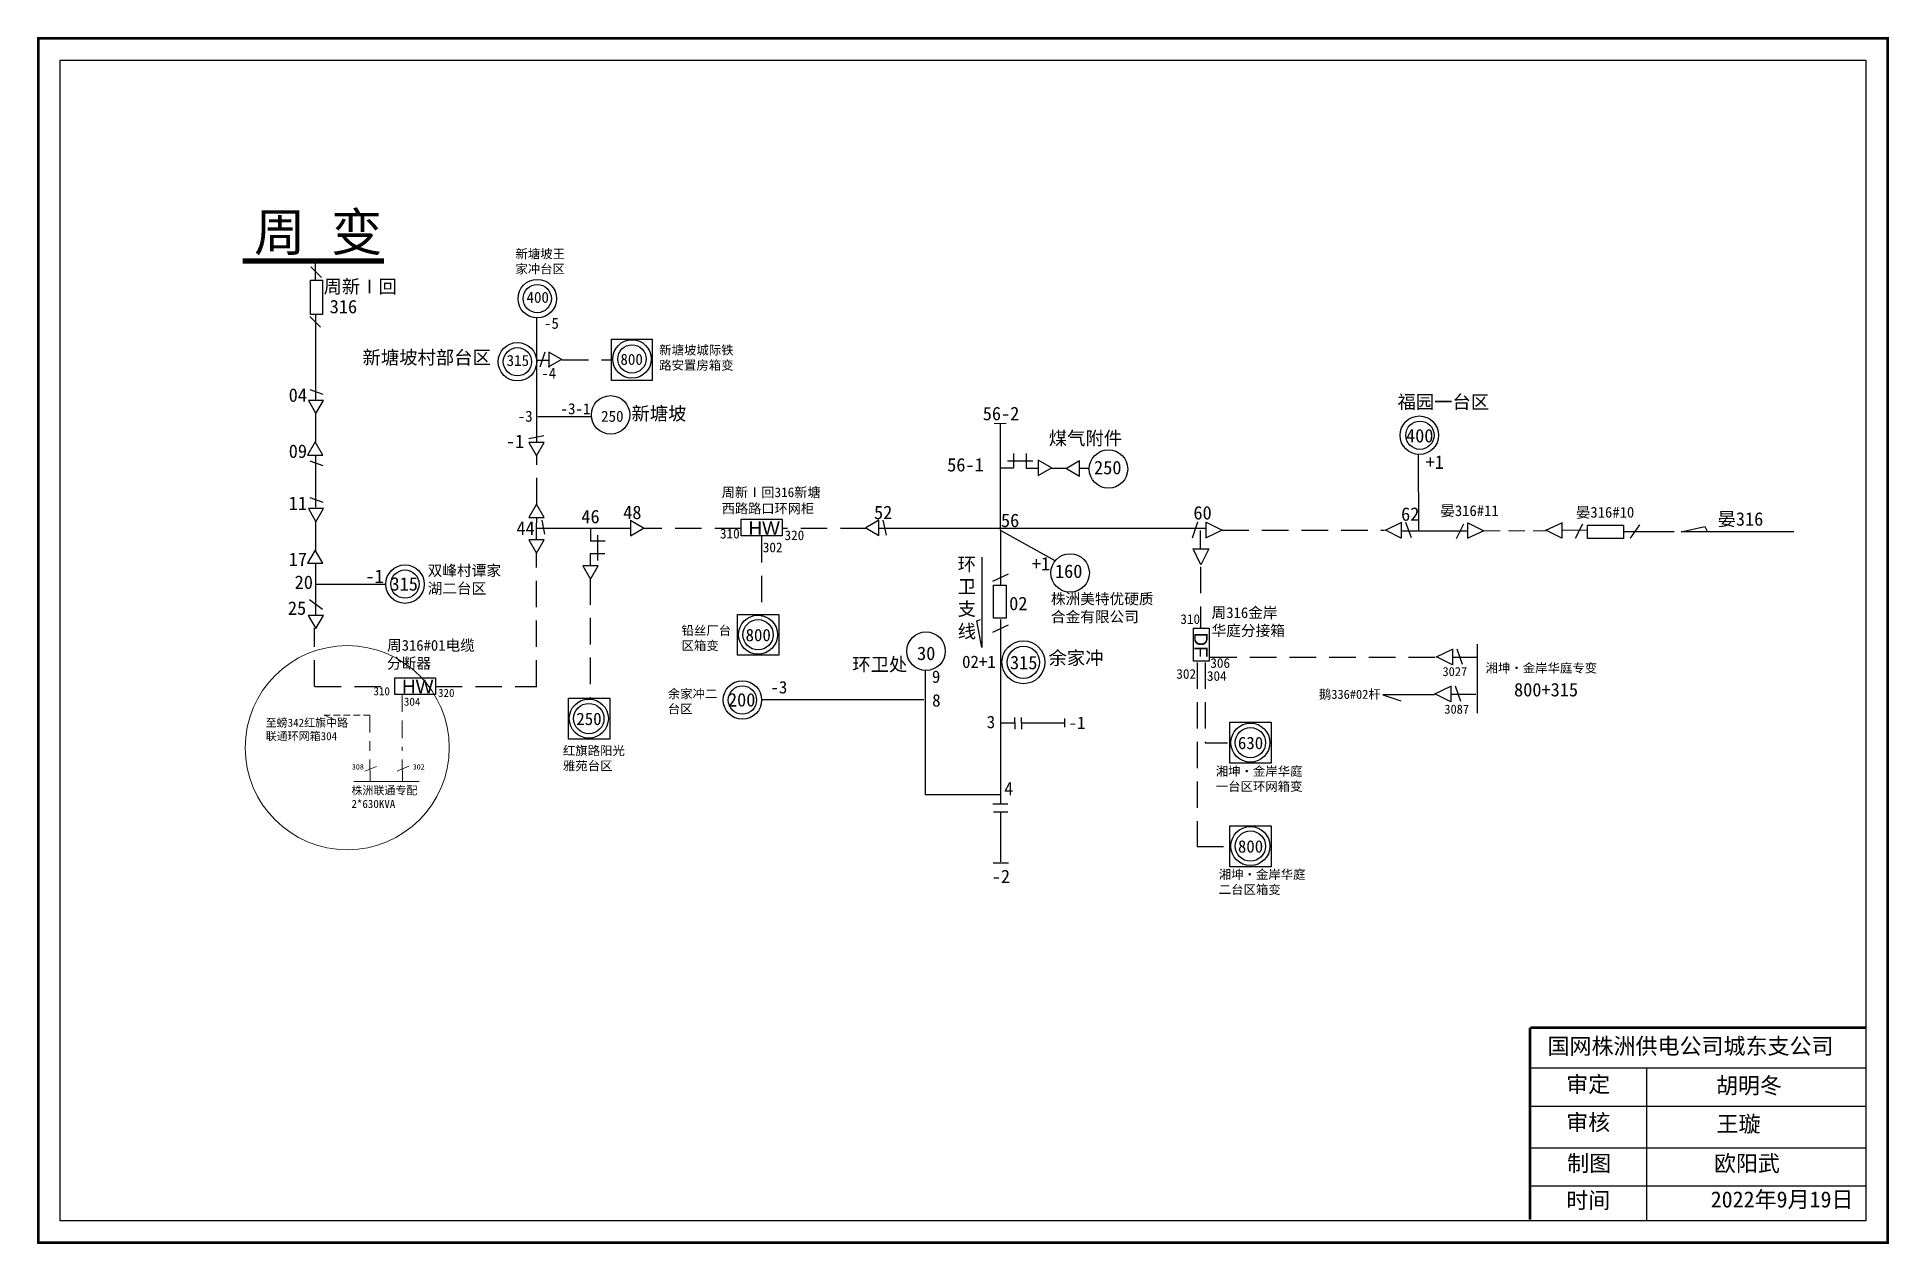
# Model space of a CAD drawing. Extents: x 528 to 872, y 0 to 224.
import ezdxf

# ---------------------------------------------------------------- set-up
doc = ezdxf.new("R2010")
doc.units = 0
doc.header["$LTSCALE"] = 0.774411
doc.linetypes.add('ACAD_ISO02W100', pattern=[15, 12, -3])
doc.linetypes.add('DASHED2', pattern=[9.525, 6.35, -3.175])
doc.layers.get('0').update_dxf_attribs({"linetype": 'CONTINUOUS'})
doc.layers.add('0-RefEdit0', color=7, linetype='CONTINUOUS')
doc.layers.add('Layer2', color=1, linetype='CONTINUOUS')
doc.styles.add('SimSun_txtstyle_3.00_0_0', font='simsun.ttc', dxfattribs={"height": 3})
doc.styles.get("Standard").update_dxf_attribs({"font": 'simkai_0.ttf', "height": 2.5})
doc.styles.add('仿宋_txtstyle_1.00_0_0', font='simsun.ttc', dxfattribs={"height": 1})
doc.styles.add('仿宋_txtstyle_1.50_0_0', font='simsun.ttc', dxfattribs={"height": 1.5})
doc.styles.add('仿宋_txtstyle_150.00_0_0150', font='simsun.ttc', dxfattribs={"height": 150})
doc.styles.add('字体', font='', dxfattribs={"height": 2.5})
doc.styles.add('宋体_txtstyle_2.00_0_0', font='SIMSUN.TTC', dxfattribs={"height": 2})
doc.styles.add('宋体_txtstyle_200.00_0_0200', font='SIMSUN.TTC', dxfattribs={"height": 200})
doc.styles.get('字体').set_extended_font_data('SimSun')

msp = doc.modelspace()

# ---------------------------------------------------------------- linework, layer by layer
at = {"linetype": 'Continuous'}
for p, q in [((580.47, 179.6), (578.49, 181.58)), ((580.25, 170.37), (578.27, 172.35)), ((579.36, 172.7), (579.37, 156.85)), ((621.98, 165.74), (621.09, 162.95)), ((579.37, 154.41), (579.37, 148.91)), ((620.7, 153.72), (630.67, 153.72)), ((707.8, 152.41), (705.56, 152.44)), ((619.02, 149.64), (621.81, 150.22)), ((579.37, 146.55), (579.38, 136.88)), ((708.08, 145.51), (712.8, 145.51)), ((709.17, 146.89), (709.17, 144.18)), ((711.52, 146.89), (711.52, 144.14)), ((706.8, 144.18), (709.17, 144.18)), ((711.52, 144.14), (713.68, 144.14)), ((716.14, 144.11), (718.97, 144.11)), ((721.47, 144.11), (723.2, 144.11)), ((684.89, 134.46), (685.47, 131.67)), ((579.37, 134.3), (579.37, 128.8)), ((637.92, 132.91), (620.47, 132.91)), ((630.48, 132.93), (630.48, 130.57)), ((631.82, 131.66), (631.82, 126.94)), ((745.02, 132.91), (684.14, 132.91)), ((706.85, 132.53), (716.89, 126.99)), ((743.91, 132.56), (743.91, 129.26)), ((792.86, 133.7), (791.52, 131.02)), ((815, 133.72), (813.66, 131.04)), ((815.96, 131.04), (815.96, 133.53)), ((815.96, 133.53), (822.66, 133.53)), ((822.66, 131.04), (815.96, 131.04)), ((822.66, 133.53), (822.66, 131.04)), ((822.66, 132.38), (832.05, 132.38)), ((825.64, 133.62), (823.91, 131.14)), ((833.37, 132.29), (837.8, 133.27)), ((854.31, 132.29), (833.37, 132.29)), ((837.8, 133.27), (838.29, 132.29)), ((633.19, 128.22), (630.44, 128.22)), ((630.44, 128.22), (630.44, 126.05)), ((633.2, 130.57), (630.48, 130.57)), ((703.29, 127.56), (703.29, 110.76)), ((579.37, 126.44), (579.38, 116.77)), ((708.17, 124.43), (705.3, 123.09)), ((705.49, 122.37), (707.79, 122.37)), ((705.49, 116.25), (705.49, 122.37)), ((707.79, 122.37), (707.79, 116.25)), ((702.35, 115.73), (703.06, 115.97)), ((703.29, 110.76), (702.35, 115.73)), ((708.17, 114.91), (705.3, 113.57)), ((707.79, 116.25), (705.49, 116.25)), ((795.51, 98.6), (795.51, 111.38)), ((790.85, 108.98), (795.51, 108.98)), ((692.76, 106.47), (692.76, 83.38)), ((787.47, 102.01), (777.88, 102.01)), ((777.88, 102.01), (781.23, 100.85)), ((790.54, 102.09), (795.21, 102.09)), ((709.46, 96.75), (709.46, 97.76)), ((709.46, 96.77), (709.46, 95.59)), ((710.65, 96.75), (710.65, 97.76)), ((710.65, 96.77), (710.65, 95.59)), ((706.69, 83.39), (692.77, 83.39)), ((705.32, 81.69), (708.14, 81.69)), ((705.47, 80.2), (708.14, 80.2)), ((705.42, 70.73), (708.23, 70.73)), ((805.3, 32.59), (867.66, 32.59)), ((826.94, 32.59), (826.94, 4.25)), ((805.3, 25.49), (867.66, 25.49)), ((805.3, 17.74), (867.66, 17.74)), ((805.3, 10.64), (867.66, 10.64))]:
    msp.add_line(p, q, dxfattribs=at)
at = {"linetype": 'ACAD_ISO02W100'}
for p, q in [((579.33, 179.1), (579.33, 182.19)), ((578.44, 172.7), (578.44, 179.1)), ((578.44, 179.1), (580.65, 179.1)), ((580.65, 179.1), (580.65, 172.7)), ((580.65, 172.7), (578.44, 172.7))]:
    msp.add_line(p, q, dxfattribs=at)
for p, q in [((620.5, 148.86), (620.52, 172.03)), ((625.22, 164.29), (622.76, 165.7)), ((622.76, 165.7), (622.76, 162.87)), ((620.52, 164.24), (622.63, 164.24)), ((622.68, 162.98), (625.14, 164.4)), ((580.86, 156.74), (578.03, 156.74)), ((578.03, 156.74), (579.44, 154.28)), ((579.44, 154.28), (580.86, 156.74)), ((706.74, 132.59), (706.76, 152.42)), ((579.3, 149.01), (577.89, 146.56)), ((580.72, 146.56), (579.3, 149.01)), ((621.86, 148.9), (619.03, 148.9)), ((619.03, 148.9), (620.44, 146.44)), ((620.44, 146.44), (621.86, 148.9)), ((577.89, 146.56), (580.72, 146.56)), ((784.47, 146.65), (784.49, 132.6)), ((580.86, 136.63), (578.03, 136.63)), ((578.03, 136.63), (579.44, 134.18)), ((579.44, 134.18), (580.86, 136.63)), ((620.47, 137.43), (619.05, 134.97)), ((619.05, 134.97), (621.89, 134.97)), ((621.89, 134.97), (620.47, 137.43)), ((620.48, 132.91), (620.49, 134.97)), ((637.92, 134.38), (637.92, 131.55)), ((640.38, 132.96), (637.92, 134.38)), ((684.14, 134.45), (681.69, 133.04)), ((684.14, 131.62), (684.14, 134.45)), ((620.48, 130.8), (620.48, 132.91)), ((637.92, 131.55), (640.38, 132.96)), ((681.69, 133.04), (684.14, 131.62)), ((706.74, 132.59), (706.74, 122.46)), ((781.32, 132.5), (793.68, 132.51)), ((579.3, 128.9), (577.89, 126.45)), ((580.72, 126.45), (579.3, 128.9)), ((621.87, 130.81), (619.03, 130.81)), ((619.03, 130.81), (620.45, 128.35)), ((620.45, 128.35), (621.87, 130.81)), ((577.89, 126.45), (580.72, 126.45)), ((577.99, 116.76), (579.4, 114.3)), ((580.82, 116.76), (577.99, 116.76)), ((579.4, 114.3), (580.82, 116.76)), ((706.74, 116.01), (706.74, 81.69)), ((692.51, 101.06), (662.49, 101.07)), ((706.74, 80.05), (706.74, 70.95))]:
    msp.add_line(p, q)
at = {"linetype": 'DASHED2'}
for p, q in [((625.19, 164.27), (634.28, 164.26)), ((578.29, 158.77), (580.7, 157.89)), ((578.29, 145.52), (580.7, 144.65)), ((620.49, 137.4), (620.5, 146.48)), ((578.29, 138.66), (580.7, 137.79)), ((621.42, 134.47), (621.92, 131.84)), ((658.53, 132.91), (640.28, 132.91)), ((662.33, 131.48), (662.33, 116.57)), ((681.91, 132.91), (666.13, 132.91)), ((748.02, 132.6), (778.2, 132.6)), ((620.48, 103.53), (620.48, 128.42)), ((743.97, 125.78), (743.97, 114.48)), ((630.45, 123.66), (630.45, 101.49)), ((578.25, 119.73), (580.66, 117.91)), ((579.19, 103.51), (579.19, 114.4)), ((743.33, 108.01), (743.33, 73.75)), ((744.81, 108.01), (744.81, 93.07)), ((745.79, 108.97), (787.79, 108.97)), ((579.21, 103.53), (593.82, 103.53)), ((601.71, 103.53), (620.53, 103.53)), ((744.81, 93.07), (749, 93.07)), ((743.33, 73.75), (749.27, 73.75))]:
    msp.add_line(p, q, dxfattribs=at)
at = {"color": 7, "linetype": 'DASHED2', "lineweight": 0, "ltscale": 0.621988}
msp.add_line((796.64, 132.51), (808.29, 132.51), dxfattribs=at)
at = {"color": 7, "linetype": 'Continuous', "lineweight": 0, "ltscale": 0.621988}
msp.add_line((811.2, 132.58), (815.96, 132.58), dxfattribs=at)
at = {"color": 0, "linetype": 'Continuous'}
for p, q in [((579.44, 122.56), (592.44, 122.56)), ((718.69, 97.57), (718.69, 95.96))]:
    msp.add_line(p, q, dxfattribs=at)
at = {"color": 7, "linetype": 'DASHED2', "lineweight": 0, "ltscale": 0.662419}
for p, q in [((595.5, 102.07), (595.5, 91.57)), ((589.48, 98.23), (589.48, 91.54))]:
    msp.add_line(p, q, dxfattribs=at)
at = {"color": 7, "linetype": 'DASHED2', "lineweight": 0, "ltscale": 0.250462}
msp.add_line((589.48, 98.23), (580.96, 98.23), dxfattribs=at)
at = {"color": 7, "linetype": 'Continuous', "lineweight": 0, "ltscale": 0.250462}
msp.add_line((580.96, 98.23), (583.09, 97.28), dxfattribs=at)
at = {"color": 7}
for p, q in [((706.76, 96.79), (709.44, 96.79)), ((710.65, 96.77), (718.71, 96.77))]:
    msp.add_line(p, q, dxfattribs=at)
at = {"color": 7, "linetype": 'Continuous', "lineweight": 0, "ltscale": 0.292139}
for p, q in [((589.47, 89.95), (589.5, 85.85)), ((595.49, 89.98), (595.52, 85.88)), ((590.71, 88.66), (588.55, 87.78)), ((596.73, 88.69), (594.57, 87.81))]:
    msp.add_line(p, q, dxfattribs=at)
at = {"color": 7, "linetype": 'Continuous', "lineweight": 0, "ltscale": 0.811496}
msp.add_line((586.47, 85.88), (598.65, 85.88), dxfattribs=at)
at = {"linetype": 'Continuous', "const_width": 0.5}
msp.add_lwpolyline([(527.8, 224.07), (871.78, 224.07), (871.78, 0.1), (527.8, 0.1)], close=True, dxfattribs=at)
at = {"linetype": 'Continuous'}
for points in [[(531.85, 220.02), (867.73, 220.02), (867.73, 4.15), (531.85, 4.15)], [(742.66, 114.36), (745.55, 114.36), (745.55, 108.22), (742.66, 108.22)]]:
    msp.add_lwpolyline(points, close=True, dxfattribs=at)
for points, const_width in [([(565.8, 182.67), (592.11, 182.67)], 1), ([(805.26, 40.1), (805.26, 4.37)], 0.5), ([(805.3, 40.1), (867.66, 40.1)], 0.5)]:
    msp.add_lwpolyline(points, dxfattribs=dict(at, const_width=const_width))
at = {"color": 0}
for points in [[(642, 168.12), (642, 160.44), (634.39, 160.44), (634.39, 168.12)], [(657.87, 116.94), (665.55, 116.94), (665.55, 109.33), (657.87, 109.33)], [(626.39, 101.36), (634.07, 101.36), (634.07, 93.74), (626.39, 93.74)], [(749.45, 96.88), (757.13, 96.88), (757.13, 89.27), (749.45, 89.27)], [(749.45, 77.64), (757.13, 77.64), (757.13, 70.02), (749.45, 70.02)]]:
    msp.add_lwpolyline(points, close=True, dxfattribs=at)
for points in [[(716.23, 144.21), (713.78, 145.62), (713.78, 142.79)], [(719.02, 144.09), (721.48, 142.67), (721.48, 145.51)], [(630.51, 123.5), (631.93, 125.96), (629.09, 125.96)]]:
    msp.add_lwpolyline(points, close=True)
at = {"color": 0, "linetype": 'Continuous'}
for points in [[(658.53, 134.63), (666.13, 134.63), (666.13, 131.53), (658.53, 131.53)], [(594.08, 105.17), (601.68, 105.17), (601.68, 102.07), (594.08, 102.07)]]:
    msp.add_lwpolyline(points, close=True, dxfattribs=at)
at = {"linetype": 'Continuous'}
for centre, radius in [((620.6, 175.67), 3.58), ((620.6, 175.67), 2.63), ((616.91, 163.93), 3.58), ((616.91, 163.93), 2.63), ((638.22, 164.45), 3.58), ((638.22, 164.45), 2.63), ((634.24, 154.05), 3.58), ((784.67, 150.26), 3.58), ((784.79, 150.27), 2.63), ((726.85, 143.98), 3.58), ((719.72, 124.65), 3.58), ((595.99, 122.57), 3.58), ((595.99, 122.57), 2.63), ((692.92, 110.1), 3.58), ((711.03, 108.04), 3.99), ((711.03, 108.04), 3), ((658.76, 101.02), 3.58), ((658.76, 101.02), 2.63)]:
    msp.add_circle(centre, radius, dxfattribs=at)
at = {"color": 0}
for centre, radius in [((661.67, 113.16), 3.63), ((661.67, 113.16), 2.82), ((630.19, 97.57), 3.63), ((630.19, 97.57), 2.82), ((753.25, 93.09), 3.63), ((753.25, 93.09), 2.82), ((753.25, 73.85), 3.63), ((753.25, 73.85), 2.82)]:
    msp.add_circle(centre, radius, dxfattribs=at)
at = {"color": 12, "linetype": 'Continuous', "lineweight": 0, "ltscale": 1.073653, "true_color": 0xc00000}
msp.add_circle((585.26, 92.15), 18.98, dxfattribs=at)
at = {"layer": '0-RefEdit0', "color": 7, "ltscale": 2}
for p, q in [((742.5, 131.15), (743.5, 134.16)), ((745.02, 131.14), (745.02, 134.1)), ((745.02, 134.1), (747.98, 132.62)), ((747.98, 132.62), (745.02, 131.19)), ((778.35, 132.59), (781.32, 134.01)), ((781.32, 131.11), (778.35, 132.59)), ((781.32, 134.07), (781.32, 131.11)), ((782.11, 134.07), (783.14, 131.22)), ((793.68, 134), (796.64, 132.51)), ((793.68, 131.03), (793.68, 134)), ((796.64, 132.51), (793.68, 131.09)), ((808.23, 132.58), (811.2, 134)), ((811.2, 131.09), (808.23, 132.58)), ((811.2, 134.06), (811.2, 131.09)), ((742.54, 129.13), (745.51, 129.13)), ((744.03, 126.17), (742.6, 129.13)), ((745.51, 129.13), (744.03, 126.17))]:
    msp.add_line(p, q, dxfattribs=at)
at = {"layer": '0-RefEdit0', "ltscale": 2}
for p, q in [((787.86, 109.04), (790.83, 110.46)), ((790.83, 110.52), (790.83, 107.56)), ((791.63, 110.52), (792.65, 107.67)), ((790.83, 107.56), (787.86, 109.04)), ((787.56, 102.15), (790.52, 103.58)), ((790.52, 103.63), (790.52, 100.67)), ((791.32, 103.63), (792.35, 100.78)), ((790.52, 100.67), (787.56, 102.15))]:
    msp.add_line(p, q, dxfattribs=at)

# ---------------------------------------------------------------- texts
at = {"linetype": 'Continuous', "style": '字体'}
for s, height, p in [('周 变', 7, (567.92, 184.55)), ('新塘坡村部台区', 2.5, (588.1, 163.48)), ('新塘坡', 2.5, (638.11, 153.05)), ('福园一台区', 2.5, (780.61, 155.21)), ('煤气附件', 2.5, (715.75, 148.45)), ('晏316#11', 2, (788.55, 135.23)), ('晏316#10', 2, (813.76, 134.94)), ('晏316', 2.5, (840.14, 133.44)), ('环卫处', 2.5, (679.2, 106.4))]:
    msp.add_text(s, height=height, dxfattribs=at).set_placement(p)
at = {"linetype": 'Continuous'}
for s, height, p in [('316', 2.5, (581.99, 172.94)), ('-1', 2.5, (614.78, 147.89)), ('400', 2.5, (782.2, 148.92)), ('250', 2.5, (724.17, 143)), ('+1', 2.5, (785.84, 144.01)), ('52', 2.5, (683.24, 134.66)), ('56', 2.5, (706.85, 133.18)), ('+1', 2.5, (712.61, 125.12)), ('-1', 2.5, (588.64, 122.79)), ('160', 2.5, (716.9, 123.72)), ('30', 2.5, (691.24, 108.45)), ('9', 2.3, (694.01, 104.21)), ('8', 2.3, (694.06, 99.8)), ('4', 2.5, (707.44, 83.28)), ('-2', 2.5, (705.14, 66.96))]:
    msp.add_text(s, height=height, dxfattribs=at).set_placement(p)
at = {"color": 7, "linetype": 'Continuous'}
for s, p in [('04', (574.36, 156.48)), ('09', (574.37, 146.04)), ('11', (574.36, 136.37)), ('46', (628.8, 133.89)), ('48', (636.58, 134.66)), ('44', (616.73, 131.73)), ('17', (574.37, 125.93)), ('20', (575.47, 121.67)), ('315', (593.3, 121.36)), ('25', (574.22, 116.86)), ('200', (656.07, 99.81))]:
    msp.add_text(s, height=2.5, dxfattribs=at).set_placement(p)
at = {"color": 7, "linetype": 'Continuous', "style": '字体'}
for s, p in [('02', (708.38, 117.72)), ('余家冲', (715.7, 107.59))]:
    msp.add_text(s, height=2.5, dxfattribs=at).set_placement(p)
at = {"color": 0, "attachment_point": 1, "style": '字体'}
for s, insert, char_height, width in [('新塘坡王家冲台区', (616.54, 184.85), 1.69, 11.4668), ('400', (618.6, 176.93), 2.045, 14.5265), ('-5', (621.84, 172.11), 2.045, 14.5265), ('800', (636.07, 165.4), 2.045, 14.5265), ('{\\fSimSun|b0|i0|c134|p2;新塘坡城际铁路安置房箱变}', (643.28, 166.95), 1.6902, 14.7238), ('315', (614.9, 165.19), 2.045, 14.5265), ('-4', (621.34, 162.8), 2.045, 14.5265), ('-3-1', (624.93, 156.22), 2.045, 14.5265), ('-3', (616.96, 154.82), 2.045, 14.5265), ('250', (632.47, 154.81), 2.045, 14.5265), ('铅丝厂台区箱变', (647.44, 114.81), 1.69, 9.9019), ('{\\fSimSun|b0|i0|c134|p2;余家冲二台区}', (644.88, 103.03), 1.6902, 9.9019), ('红旗路阳光雅苑台区', (625.37, 92.45), 1.69, 12.0054), ('湘坤·金岸华庭\\P二台区箱变', (747.37, 69.43), 1.69, 34.5244)]:
    msp.add_mtext(s, dxfattribs=dict(at, insert=insert, char_height=char_height, width=width))
at = {"linetype": 'Continuous', "char_height": 2.5, "attachment_point": 1}
for s, insert, width in [('周新Ⅰ回', (580.85, 179.18), 14.3736), ('56-2', (703.47, 155.55), 16.4292), ('56-1', (696.85, 146.02), 16.4292), ('315', (708.53, 109.24), 4.8377)]:
    msp.add_mtext(s, dxfattribs=dict(at, insert=insert, width=width))
at = {"attachment_point": 1}
for s, insert, char_height, width in [('周新Ⅰ回316新塘西路路口环网柜', (654.91, 140.55), 1.8, 19.3543), ('{\\fKaiTi_GB2312|b0|i0|c134|p49;310}', (654.58, 132.86), 1.8, 19.3281), ('{\\fArial|b0|i0|c0|p32;HW}', (659.9, 134.24), 2.5, 19.3281), ('320', (666.59, 132.55), 1.8, 19.3281), ('302', (662.55, 130.3), 1.8, 19.3281), ('{\\fKaiTi_GB2312|b0|i0|c134|p49;310}', (740.22, 116.97), 1.8, 19.3281), ('02+1', (699.62, 109.28), 2.3, 4.8377), ('306', (745.8, 108.8), 1.8, 19.3281), ('{\\fArial|b0|i0|c0|p32;HW}', (595.46, 104.78), 2.5, 19.3281), ('-3', (663.98, 104.55), 2.3, 4.8377), ('302', (739.47, 106.77), 1.8, 19.453), ('304', (745.16, 106.39), 1.8, 19.3281), ('3', (704.22, 98.08), 2.3, 4.8377), ('-1', (719.44, 97.94), 2.3, 4.8377)]:
    msp.add_mtext(s, dxfattribs=dict(at, insert=insert, char_height=char_height, width=width))
at = {"linetype": 'Continuous', "attachment_point": 1}
for s, insert, char_height, width, style in [('环卫支线', (698.81, 127.55), 2.5, 1.5038, '字体'), ('国网株洲供电公司城东支公司', (808.52, 38.16), 3, 82.0179, '字体'), ('审定', (811.99, 31.04), 3, 23.4615, '字体'), ('胡明冬', (839.85, 30.82), 3, 23.4615, 'SimSun_txtstyle_3.00_0_0'), ('审核', (811.99, 23.97), 3, 23.4615, '字体'), ('王璇', (839.97, 23.69), 3, 33.0539, '字体'), ('制图', (812.16, 16.35), 3, 23.4615, '字体'), ('欧阳武', (839.47, 16.34), 3, 23.4615, 'SimSun_txtstyle_3.00_0_0'), ('时间', (811.99, 9.47), 3, 23.4615, '字体'), ('2022年9月19日', (838.87, 9.64), 3, 33.7123, 'SimSun_txtstyle_3.00_0_0')]:
    msp.add_mtext(s, dxfattribs=dict(at, insert=insert, char_height=char_height, width=width, style=style))
at = {"attachment_point": 1}
for s, insert, char_height, width, style in [('双峰村谭家湖二台区', (600.21, 126.11), 2, 14.8164, '宋体_txtstyle_2.00_0_0'), ('3027', (788.98, 107.15), 1.69, 56.6572, '字体'), ('湘坤·金岸华庭专变', (797, 107.82), 1.69, 56.6572, '字体'), ('310', (590.13, 103.4), 1.5, 19.3281, '仿宋_txtstyle_1.50_0_0'), ('304', (595.8, 101.46), 1.5, 19.3281, '仿宋_txtstyle_1.50_0_0'), ('320', (602.14, 103.09), 1.5, 19.3281, '仿宋_txtstyle_1.50_0_0'), ('鹅336#02杆', (765.99, 102.93), 1.69, 56.6572, '字体'), ('3087', (789.32, 100.16), 1.69, 56.6572, '字体'), ('湘坤·金岸华庭\\P一台区环网箱变', (746.81, 88.62), 1.69, 34.5244, '字体')]:
    msp.add_mtext(s, dxfattribs=dict(at, insert=insert, char_height=char_height, width=width, style=style))
at = {"color": 7, "linetype": 'Continuous', "lineweight": 0, "ltscale": 1.776629, "insert": (716.14, 120.83), "char_height": 2, "attachment_point": 1, "style": '宋体_txtstyle_200.00_0_0200'}
msp.add_mtext('株洲美特优硬质^M^J合金有限公司', dxfattribs=at)
at = {"color": 0, "width": 4.8377, "attachment_point": 1}
for s, insert, char_height in [('800', (659.35, 114.25), 2.3), ('800+315', (802.29, 104.19), 2.5), ('250', (627.87, 98.66), 2.3), ('630', (750.93, 94.18), 2.3), ('800', (750.93, 74.94), 2.3)]:
    msp.add_mtext(s, dxfattribs=dict(at, insert=insert, char_height=char_height))
at = {"color": 7, "insert": (592.65, 112.19), "char_height": 2, "width": 17.9762, "attachment_point": 1, "style": '宋体_txtstyle_2.00_0_0'}
msp.add_mtext('周316#01电缆分断器', dxfattribs=at)
at = {"insert": (745.29, 113.58), "char_height": 2.5, "width": 18.8338, "attachment_point": 1, "rotation": 270}
msp.add_mtext('{\\fArial|b0|i0|c0|p32;DF}', dxfattribs=at)
at = {"color": 2, "linetype": 'Continuous', "lineweight": 0, "ltscale": 0.644192, "true_color": 0xffff00, "insert": (570.08, 97.55), "char_height": 1.5, "attachment_point": 1, "style": '仿宋_txtstyle_1.50_0_0'}
msp.add_mtext('至螃342红旗中路^M^J联通环网箱304', dxfattribs=at)
at = {"color": 7, "linetype": 'Continuous', "lineweight": 0, "ltscale": 0.644192, "attachment_point": 1}
for s, insert, char_height, style in [('308', (586.1, 89.09), 1, '仿宋_txtstyle_1.00_0_0'), ('302', (597.42, 89.09), 1, '仿宋_txtstyle_1.00_0_0'), ('株洲联通专配^M^J2*630KVA', (586.03, 84.94), 1.5, '仿宋_txtstyle_150.00_0_0150')]:
    msp.add_mtext(s, dxfattribs=dict(at, insert=insert, char_height=char_height, style=style))
at = {"layer": 'Layer2', "color": 7, "linetype": 'Continuous', "char_height": 2.5, "width": 2.4132, "attachment_point": 1}
for s, insert in [('60', (742.65, 137.09)), ('62', (781.28, 136.85))]:
    msp.add_mtext(s, dxfattribs=dict(at, insert=insert))
at = {"layer": 'Layer2', "color": 7, "linetype": 'Continuous', "insert": (746.03, 118.27), "char_height": 2, "width": 24.7179, "attachment_point": 1, "style": '宋体_txtstyle_2.00_0_0'}
msp.add_mtext('周316金岸^M^J华庭分接箱', dxfattribs=at)

doc.saveas('drawing.dxf')
